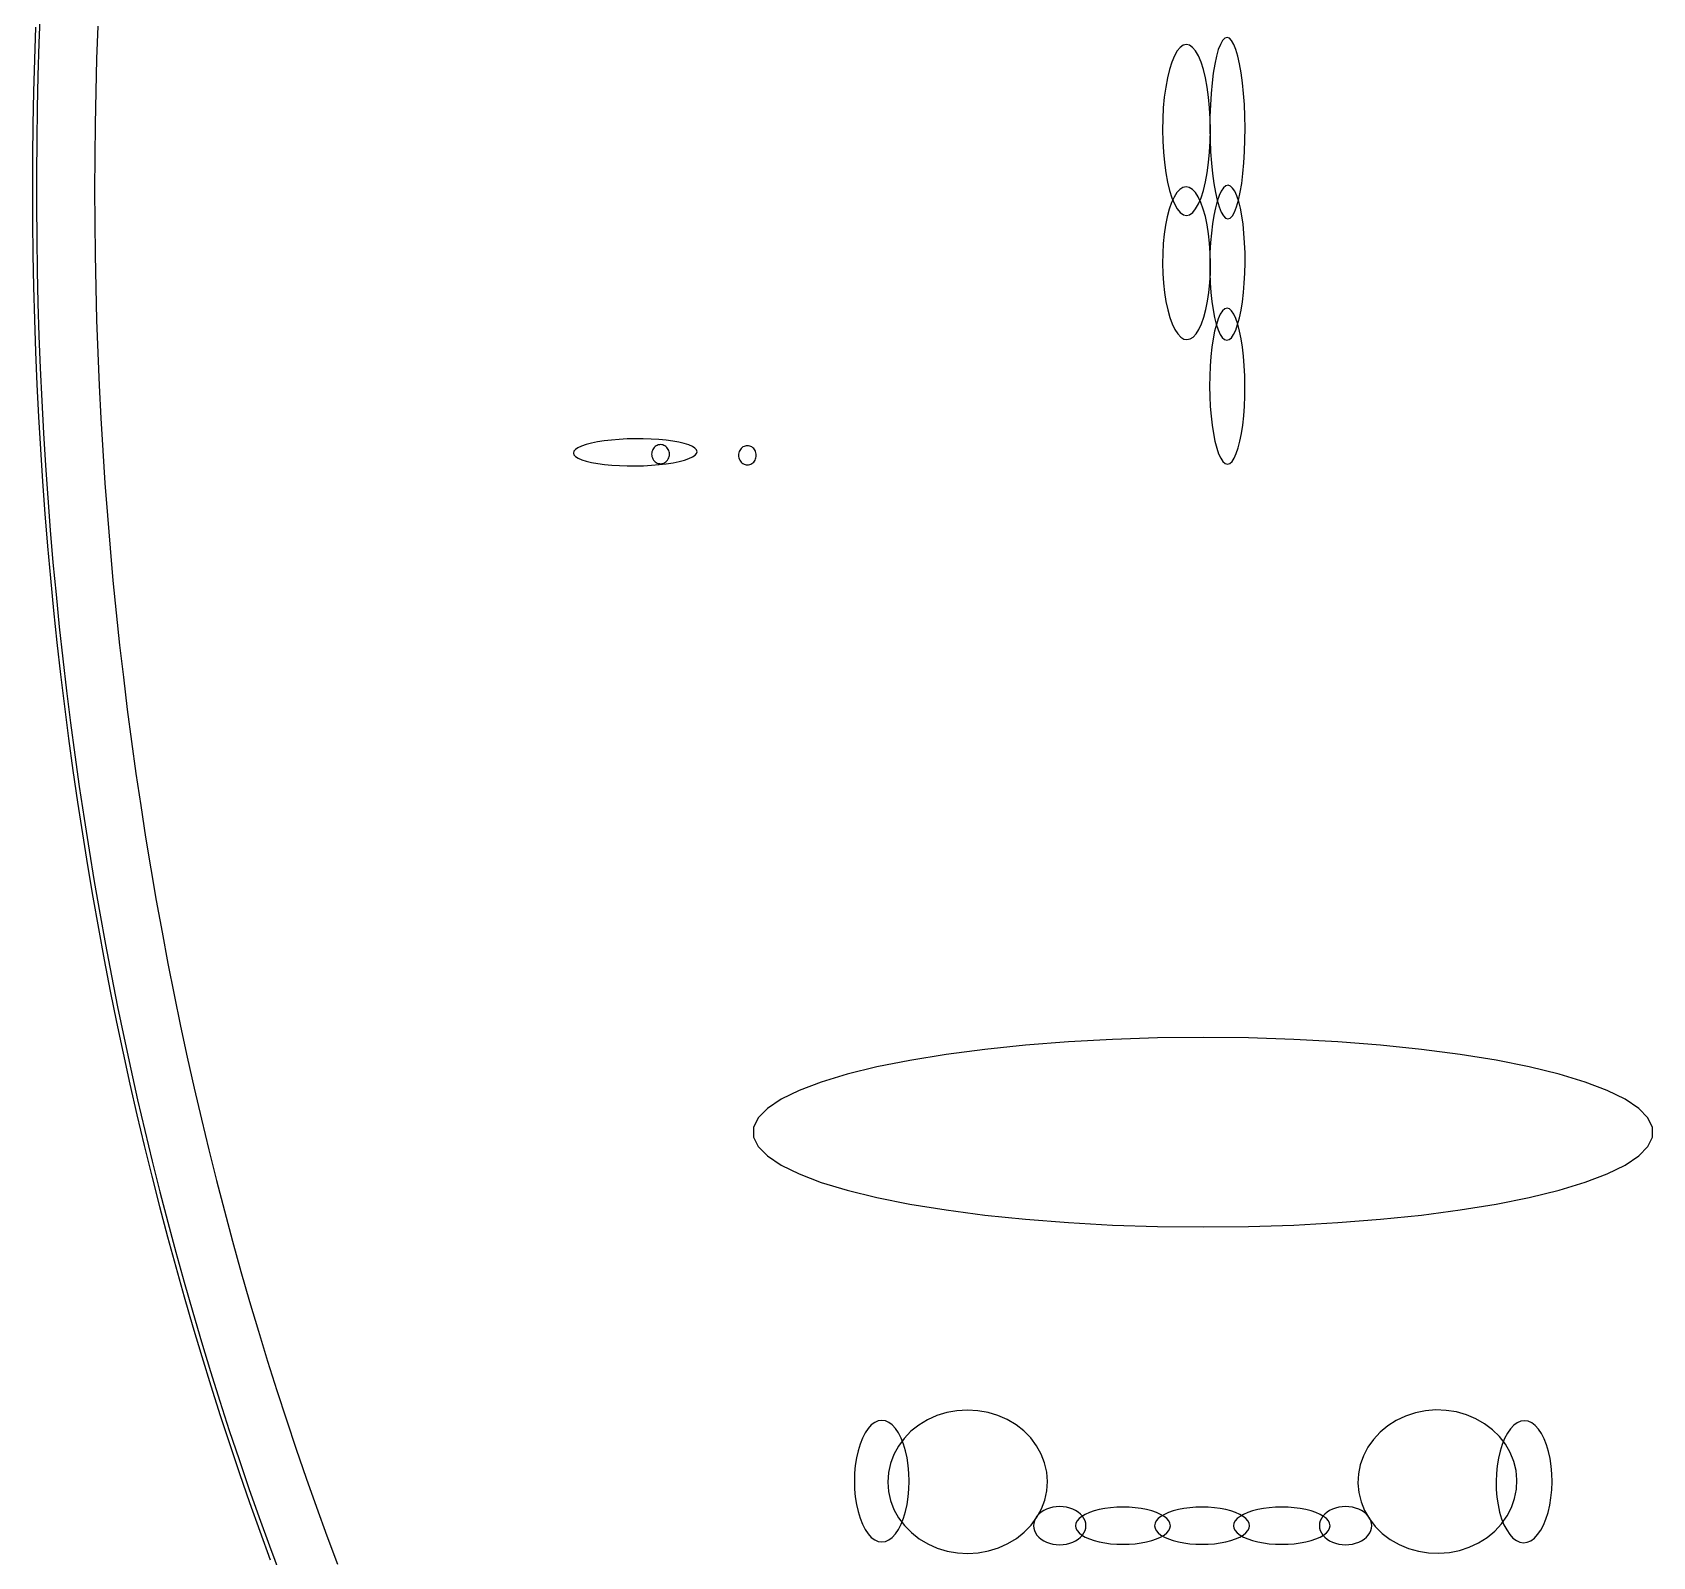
# Model space of a CAD drawing. Extents: x -4 to 217, y -26 to 302.
# Drawn here: x -4 to 89.5, y 59.2 to 147.2 of the extents above; entities that cross this region are included whole.
import ezdxf

# ---------------------------------------------------------------- set-up
doc = ezdxf.new("R2010")
doc.units = 0

msp = doc.modelspace()

# ---------------------------------------------------------------- linework, layer by layer
at = {"layer": 'ELLIPSES'}
for p, q in [((-3.568, 148.446), (-3.64, 146.571)), ((-3.835, 147.507), (-3.901, 145.633)), ((-0.241, 147.562), (-0.308, 145.677)), ((64.974, 146.906), (64.842, 146.861)), ((65.107, 146.862), (64.974, 146.906)), ((-3.64, 146.571), (-3.698, 144.695)), ((62.099, 146.127), (61.937, 145.841)), ((62.27, 146.334), (62.099, 146.127)), ((62.448, 146.46), (62.27, 146.334)), ((62.628, 146.503), (62.448, 146.46)), ((62.808, 146.461), (62.628, 146.503)), ((62.986, 146.335), (62.808, 146.461)), ((63.157, 146.127), (62.986, 146.335)), ((63.319, 145.842), (63.157, 146.127)), ((64.47, 146.202), (64.361, 145.82)), ((64.587, 146.505), (64.47, 146.202)), ((64.712, 146.726), (64.587, 146.505)), ((64.842, 146.861), (64.712, 146.726)), ((65.238, 146.729), (65.107, 146.862)), ((65.365, 146.509), (65.238, 146.729)), ((65.485, 146.206), (65.365, 146.509)), ((65.598, 145.826), (65.485, 146.206)), ((-3.901, 145.633), (-3.952, 143.757)), ((-0.308, 145.677), (-0.36, 143.791)), ((61.651, 145.056), (61.532, 144.571)), ((61.787, 145.482), (61.651, 145.056)), ((61.937, 145.841), (61.787, 145.482)), ((63.47, 145.483), (63.319, 145.842)), ((63.606, 145.057), (63.47, 145.483)), ((63.725, 144.571), (63.606, 145.057)), ((64.263, 145.368), (64.178, 144.852)), ((64.361, 145.82), (64.263, 145.368)), ((65.7, 145.375), (65.598, 145.826)), ((65.79, 144.86), (65.7, 145.375)), ((-3.698, 144.695), (-3.742, 142.818)), ((61.532, 144.571), (61.432, 144.034)), ((63.826, 144.034), (63.725, 144.571)), ((64.107, 144.282), (64.051, 143.667)), ((64.178, 144.852), (64.107, 144.282)), ((65.866, 144.29), (65.79, 144.86)), ((65.928, 143.675), (65.866, 144.29)), ((-3.952, 143.757), (-3.988, 141.881)), ((-0.36, 143.791), (-0.397, 141.904)), ((61.352, 143.454), (61.294, 142.843)), ((61.432, 144.034), (61.352, 143.454)), ((63.906, 143.455), (63.826, 144.034)), ((63.964, 142.844), (63.906, 143.455)), ((64.051, 143.667), (64.011, 143.017)), ((65.974, 143.027), (65.928, 143.675)), ((-3.742, 142.818), (-3.771, 140.941)), ((61.294, 142.843), (61.259, 142.209)), ((63.999, 142.21), (63.964, 142.844)), ((63.989, 142.345), (63.983, 141.661)), ((64.011, 143.017), (63.989, 142.345)), ((66.003, 142.354), (65.974, 143.027)), ((66.015, 141.67), (66.003, 142.354)), ((-3.988, 141.881), (-4.01, 140.004)), ((-0.397, 141.904), (-0.42, 140.016)), ((61.259, 142.209), (61.248, 141.565)), ((61.248, 141.565), (61.26, 140.92)), ((63.983, 141.661), (63.995, 140.977)), ((64.011, 141.566), (63.999, 142.21)), ((64, 140.921), (64.011, 141.566)), ((66.01, 140.986), (66.015, 141.67)), ((-3.771, 140.941), (-3.785, 139.063)), ((61.26, 140.92), (61.295, 140.287)), ((63.965, 140.288), (64, 140.921)), ((63.995, 140.977), (64.024, 140.304)), ((65.987, 140.314), (66.01, 140.986)), ((-4.01, 140.004), (-4.017, 138.127)), ((-0.42, 140.016), (-0.427, 138.128)), ((61.295, 140.287), (61.353, 139.676)), ((61.353, 139.676), (61.434, 139.096)), ((63.827, 139.097), (63.907, 139.676)), ((63.907, 139.676), (63.965, 140.288)), ((64.024, 140.304), (64.07, 139.655)), ((64.07, 139.655), (64.132, 139.041)), ((65.891, 139.049), (65.947, 139.664)), ((65.947, 139.664), (65.987, 140.314)), ((-3.785, 139.063), (-3.785, 137.185)), ((61.434, 139.096), (61.534, 138.559)), ((61.534, 138.559), (61.654, 138.074)), ((63.608, 138.074), (63.727, 138.56)), ((63.727, 138.56), (63.827, 139.097)), ((64.132, 139.041), (64.208, 138.471)), ((65.735, 137.963), (65.82, 138.479)), ((65.82, 138.479), (65.891, 139.049)), ((-4.017, 138.127), (-4.01, 136.25)), ((-0.427, 138.128), (-0.42, 136.241)), ((61.654, 138.074), (61.79, 137.648)), ((61.919, 137.688), (61.77, 137.366)), ((61.79, 137.648), (61.94, 137.289)), ((62.08, 137.944), (61.919, 137.688)), ((62.251, 138.131), (62.08, 137.944)), ((62.429, 138.244), (62.251, 138.131)), ((62.61, 138.283), (62.429, 138.244)), ((62.791, 138.246), (62.61, 138.283)), ((62.97, 138.135), (62.791, 138.246)), ((63.143, 137.95), (62.97, 138.135)), ((63.307, 137.696), (63.143, 137.95)), ((63.46, 137.376), (63.307, 137.696)), ((63.322, 137.29), (63.472, 137.649)), ((63.472, 137.649), (63.608, 138.074)), ((64.208, 138.471), (64.298, 137.956)), ((64.298, 137.956), (64.401, 137.505)), ((64.517, 137.772), (64.404, 137.447)), ((64.639, 138.03), (64.517, 137.772)), ((64.767, 138.217), (64.639, 138.03)), ((64.899, 138.33), (64.767, 138.217)), ((65.032, 138.367), (64.899, 138.33)), ((65.165, 138.328), (65.032, 138.367)), ((65.295, 138.212), (65.165, 138.328)), ((65.42, 138.023), (65.295, 138.212)), ((65.538, 137.763), (65.42, 138.023)), ((65.646, 137.437), (65.538, 137.763)), ((65.637, 137.511), (65.735, 137.963)), ((-3.785, 137.185), (-3.771, 135.307)), ((61.636, 136.984), (61.518, 136.55)), ((61.77, 137.366), (61.636, 136.984)), ((61.94, 137.289), (62.102, 137.004)), ((62.102, 137.004), (62.273, 136.796)), ((62.273, 136.796), (62.451, 136.67)), ((62.451, 136.67), (62.631, 136.628)), ((62.631, 136.628), (62.812, 136.67)), ((62.812, 136.67), (62.989, 136.796)), ((62.989, 136.796), (63.16, 137.004)), ((63.16, 137.004), (63.322, 137.29)), ((63.598, 136.996), (63.46, 137.376)), ((63.721, 136.562), (63.598, 136.996)), ((64.208, 136.623), (64.13, 136.137)), ((64.3, 137.062), (64.208, 136.623)), ((64.404, 137.447), (64.3, 137.062)), ((64.401, 137.505), (64.513, 137.124)), ((64.513, 137.124), (64.633, 136.822)), ((64.633, 136.822), (64.76, 136.602)), ((65.286, 136.604), (65.411, 136.825)), ((65.411, 136.825), (65.529, 137.129)), ((65.529, 137.129), (65.637, 137.511)), ((65.743, 137.05), (65.646, 137.437)), ((65.827, 136.609), (65.743, 137.05)), ((65.897, 136.122), (65.827, 136.609)), ((-4.01, 136.25), (-3.988, 134.373)), ((-0.42, 136.241), (-0.398, 134.353)), ((61.42, 136.069), (61.343, 135.551)), ((61.518, 136.55), (61.42, 136.069)), ((63.824, 136.083), (63.721, 136.562)), ((63.908, 135.565), (63.824, 136.083)), ((64.13, 136.137), (64.067, 135.612)), ((64.76, 136.602), (64.891, 136.469)), ((64.891, 136.469), (65.024, 136.425)), ((65.024, 136.425), (65.156, 136.47)), ((65.156, 136.47), (65.286, 136.604)), ((65.952, 135.597), (65.897, 136.122)), ((-3.771, 135.307), (-3.742, 133.43)), ((61.288, 135.003), (61.256, 134.437)), ((61.343, 135.551), (61.288, 135.003)), ((63.969, 135.019), (63.908, 135.565)), ((64.008, 134.453), (63.969, 135.019)), ((64.019, 135.058), (63.988, 134.484)), ((64.067, 135.612), (64.019, 135.058)), ((65.99, 135.042), (65.952, 135.597)), ((66.012, 134.468), (65.99, 135.042)), ((-3.988, 134.373), (-3.952, 132.496)), ((-0.398, 134.353), (-0.361, 132.466)), ((61.256, 134.437), (61.247, 133.861)), ((61.247, 133.861), (61.262, 133.284)), ((63.988, 134.484), (63.975, 133.9)), ((63.975, 133.9), (63.979, 133.316)), ((64.023, 133.877), (64.008, 134.453)), ((64.014, 133.3), (64.023, 133.877)), ((66.002, 133.299), (66.015, 133.883)), ((66.015, 133.883), (66.012, 134.468)), ((-3.742, 133.43), (-3.698, 131.553)), ((61.262, 133.284), (61.301, 132.718)), ((63.979, 133.316), (64, 132.742)), ((63.982, 132.734), (64.014, 133.3)), ((65.971, 132.725), (66.002, 133.299)), ((-3.952, 132.496), (-3.902, 130.621)), ((-0.361, 132.466), (-0.309, 130.58)), ((61.301, 132.718), (61.363, 132.172)), ((61.363, 132.172), (61.446, 131.654)), ((63.85, 131.668), (63.927, 132.187)), ((63.927, 132.187), (63.982, 132.734)), ((64, 132.742), (64.038, 132.187)), ((64.038, 132.187), (64.093, 131.662)), ((65.86, 131.647), (65.924, 132.172)), ((65.924, 132.172), (65.971, 132.725)), ((-3.698, 131.553), (-3.64, 129.677)), ((61.446, 131.654), (61.55, 131.175)), ((61.55, 131.175), (61.672, 130.741)), ((63.635, 130.753), (63.752, 131.188)), ((63.752, 131.188), (63.85, 131.668)), ((64.093, 131.662), (64.163, 131.174)), ((64.163, 131.174), (64.247, 130.734)), ((64.712, 131.115), (64.586, 130.925)), ((64.842, 131.23), (64.712, 131.115)), ((64.975, 131.269), (64.842, 131.23)), ((65.109, 131.231), (64.975, 131.269)), ((65.24, 131.116), (65.109, 131.231)), ((65.367, 130.928), (65.24, 131.116)), ((65.69, 130.722), (65.782, 131.161)), ((65.782, 131.161), (65.86, 131.647)), ((-3.902, 130.621), (-3.837, 128.746)), ((-0.309, 130.58), (-0.243, 128.695)), ((61.672, 130.741), (61.81, 130.361)), ((61.81, 130.361), (61.963, 130.042)), ((63.351, 130.05), (63.5, 130.371)), ((63.5, 130.371), (63.635, 130.753)), ((64.247, 130.734), (64.344, 130.347)), ((64.357, 130.337), (64.258, 129.949)), ((64.344, 130.347), (64.453, 130.021)), ((64.467, 130.665), (64.357, 130.337)), ((64.586, 130.925), (64.467, 130.665)), ((65.488, 130.667), (65.367, 130.928)), ((65.473, 130.012), (65.587, 130.336)), ((65.6, 130.341), (65.488, 130.667)), ((65.587, 130.336), (65.69, 130.722)), ((65.701, 129.953), (65.6, 130.341)), ((-3.64, 129.677), (-3.568, 127.802)), ((61.963, 130.042), (62.128, 129.787)), ((62.128, 129.787), (62.301, 129.602)), ((62.301, 129.602), (62.479, 129.491)), ((62.479, 129.491), (62.661, 129.454)), ((62.661, 129.454), (62.842, 129.493)), ((62.842, 129.493), (63.019, 129.607)), ((63.019, 129.607), (63.19, 129.793)), ((63.19, 129.793), (63.351, 130.05)), ((64.171, 129.506), (64.098, 129.016)), ((64.258, 129.949), (64.171, 129.506)), ((64.453, 130.021), (64.57, 129.761)), ((64.57, 129.761), (64.695, 129.572)), ((64.695, 129.572), (64.825, 129.456)), ((64.825, 129.456), (64.958, 129.417)), ((64.958, 129.417), (65.091, 129.454)), ((65.091, 129.454), (65.223, 129.567)), ((65.223, 129.567), (65.351, 129.754)), ((65.351, 129.754), (65.473, 130.012)), ((65.79, 129.51), (65.701, 129.953)), ((65.866, 129.021), (65.79, 129.51)), ((-3.837, 128.746), (-3.757, 126.873)), ((-0.243, 128.695), (-0.161, 126.811)), ((64.04, 128.488), (63.999, 127.93)), ((64.098, 129.016), (64.04, 128.488)), ((65.926, 128.493), (65.866, 129.021)), ((65.971, 127.936), (65.926, 128.493)), ((-3.568, 127.802), (-3.48, 125.928)), ((63.975, 127.353), (63.968, 126.765)), ((63.999, 127.93), (63.975, 127.353)), ((65.999, 127.358), (65.971, 127.936)), ((66.009, 126.771), (65.999, 127.358)), ((-3.757, 126.873), (-3.663, 125.001)), ((-0.161, 126.811), (-0.065, 124.928)), ((63.968, 126.765), (63.978, 126.178)), ((66.002, 126.183), (66.009, 126.771)), ((-3.48, 125.928), (-3.379, 124.057)), ((63.978, 126.178), (64.006, 125.6)), ((64.006, 125.6), (64.05, 125.043)), ((65.936, 125.048), (65.978, 125.606)), ((65.978, 125.606), (66.002, 126.183)), ((-3.663, 125.001), (-3.554, 123.13)), ((-0.065, 124.928), (0.046, 123.048)), ((64.05, 125.043), (64.111, 124.515)), ((64.111, 124.515), (64.187, 124.026)), ((65.806, 124.03), (65.879, 124.52)), ((65.879, 124.52), (65.936, 125.048)), ((-3.379, 124.057), (-3.263, 122.187)), ((28.613, 123.545), (28.263, 123.473)), ((29.002, 123.606), (28.613, 123.545)), ((29.421, 123.656), (29.002, 123.606)), ((29.863, 123.694), (29.421, 123.656)), ((30.321, 123.719), (29.863, 123.694)), ((30.788, 123.731), (30.321, 123.719)), ((31.255, 123.729), (30.788, 123.731)), ((31.714, 123.714), (31.255, 123.729)), ((32.157, 123.686), (31.714, 123.714)), ((32.577, 123.645), (32.157, 123.686)), ((32.966, 123.593), (32.577, 123.645)), ((33.318, 123.529), (32.966, 123.593)), ((33.628, 123.455), (33.318, 123.529)), ((64.187, 124.026), (64.276, 123.583)), ((64.276, 123.583), (64.377, 123.195)), ((65.62, 123.199), (65.719, 123.587)), ((65.719, 123.587), (65.806, 124.03)), ((-3.554, 123.13), (-3.432, 121.262)), ((0.046, 123.048), (0.171, 121.169)), ((27.251, 123.01), (27.222, 122.907)), ((27.222, 122.907), (27.253, 122.805)), ((27.341, 123.111), (27.251, 123.01)), ((27.253, 122.805), (27.346, 122.705)), ((27.49, 123.21), (27.341, 123.111)), ((27.346, 122.705), (27.497, 122.609)), ((27.696, 123.304), (27.49, 123.21)), ((27.497, 122.609), (27.705, 122.52)), ((27.955, 123.393), (27.696, 123.304)), ((28.263, 123.473), (27.955, 123.393)), ((31.75, 122.913), (31.745, 122.841)), ((31.745, 122.841), (31.75, 122.769)), ((31.763, 122.984), (31.75, 122.913)), ((31.75, 122.769), (31.763, 122.698)), ((31.784, 123.052), (31.763, 122.984)), ((31.763, 122.698), (31.784, 122.629)), ((31.814, 123.117), (31.784, 123.052)), ((31.784, 122.629), (31.814, 122.565)), ((31.851, 123.177), (31.814, 123.117)), ((31.895, 123.231), (31.851, 123.177)), ((31.946, 123.279), (31.895, 123.231)), ((32.002, 123.319), (31.946, 123.279)), ((32.062, 123.351), (32.002, 123.319)), ((32.125, 123.374), (32.062, 123.351)), ((32.191, 123.389), (32.125, 123.374)), ((32.258, 123.393), (32.191, 123.389)), ((32.325, 123.389), (32.258, 123.393)), ((32.391, 123.374), (32.325, 123.389)), ((32.454, 123.351), (32.391, 123.374)), ((32.514, 123.319), (32.454, 123.351)), ((32.57, 123.279), (32.514, 123.319)), ((32.621, 123.231), (32.57, 123.279)), ((32.665, 123.177), (32.621, 123.231)), ((32.702, 123.117), (32.665, 123.177)), ((32.732, 123.052), (32.702, 123.117)), ((32.702, 122.565), (32.732, 122.629)), ((32.753, 122.984), (32.732, 123.052)), ((32.732, 122.629), (32.753, 122.698)), ((32.766, 122.913), (32.753, 122.984)), ((32.753, 122.698), (32.766, 122.769)), ((32.771, 122.841), (32.766, 122.913)), ((32.766, 122.769), (32.771, 122.841)), ((33.888, 123.372), (33.628, 123.455)), ((33.638, 122.499), (33.897, 122.588)), ((34.096, 123.283), (33.888, 123.372)), ((33.897, 122.588), (34.103, 122.682)), ((34.247, 123.187), (34.096, 123.283)), ((34.103, 122.682), (34.252, 122.781)), ((34.34, 123.087), (34.247, 123.187)), ((34.252, 122.781), (34.342, 122.882)), ((34.371, 122.985), (34.34, 123.087)), ((34.342, 122.882), (34.371, 122.985)), ((36.766, 122.849), (36.762, 122.777)), ((36.762, 122.777), (36.766, 122.705)), ((36.779, 122.92), (36.766, 122.849)), ((36.766, 122.705), (36.779, 122.634)), ((36.801, 122.989), (36.779, 122.92)), ((36.779, 122.634), (36.801, 122.566)), ((36.831, 123.053), (36.801, 122.989)), ((36.868, 123.114), (36.831, 123.053)), ((36.912, 123.168), (36.868, 123.114)), ((36.962, 123.216), (36.912, 123.168)), ((37.018, 123.256), (36.962, 123.216)), ((37.078, 123.288), (37.018, 123.256)), ((37.142, 123.311), (37.078, 123.288)), ((37.208, 123.325), (37.142, 123.311)), ((37.275, 123.33), (37.208, 123.325)), ((37.341, 123.325), (37.275, 123.33)), ((37.407, 123.311), (37.341, 123.325)), ((37.471, 123.288), (37.407, 123.311)), ((37.531, 123.256), (37.471, 123.288)), ((37.587, 123.216), (37.531, 123.256)), ((37.637, 123.168), (37.587, 123.216)), ((37.681, 123.114), (37.637, 123.168)), ((37.718, 123.053), (37.681, 123.114)), ((37.748, 122.989), (37.718, 123.053)), ((37.77, 122.92), (37.748, 122.989)), ((37.748, 122.566), (37.77, 122.634)), ((37.783, 122.849), (37.77, 122.92)), ((37.77, 122.634), (37.783, 122.705)), ((37.787, 122.777), (37.783, 122.849)), ((37.783, 122.705), (37.787, 122.777)), ((64.377, 123.195), (64.489, 122.869)), ((64.489, 122.869), (64.61, 122.609)), ((64.61, 122.609), (64.737, 122.42)), ((65.265, 122.421), (65.391, 122.611)), ((65.391, 122.611), (65.51, 122.872)), ((65.51, 122.872), (65.62, 123.199)), ((-3.263, 122.187), (-3.132, 120.319)), ((27.705, 122.52), (27.966, 122.437)), ((27.966, 122.437), (28.275, 122.363)), ((28.275, 122.363), (28.627, 122.299)), ((28.627, 122.299), (29.017, 122.247)), ((29.017, 122.247), (29.436, 122.206)), ((29.436, 122.206), (29.88, 122.178)), ((29.88, 122.178), (30.339, 122.163)), ((30.339, 122.163), (30.805, 122.161)), ((30.805, 122.161), (31.272, 122.173)), ((31.272, 122.173), (31.73, 122.198)), ((31.73, 122.198), (32.173, 122.236)), ((31.814, 122.565), (31.851, 122.504)), ((31.851, 122.504), (31.895, 122.45)), ((31.895, 122.45), (31.946, 122.402)), ((31.946, 122.402), (32.002, 122.362)), ((32.002, 122.362), (32.062, 122.33)), ((32.062, 122.33), (32.125, 122.307)), ((32.125, 122.307), (32.191, 122.293)), ((32.173, 122.236), (32.591, 122.286)), ((32.191, 122.293), (32.258, 122.288)), ((32.258, 122.288), (32.325, 122.293)), ((32.325, 122.293), (32.391, 122.307)), ((32.391, 122.307), (32.454, 122.33)), ((32.454, 122.33), (32.514, 122.362)), ((32.514, 122.362), (32.57, 122.402)), ((32.57, 122.402), (32.621, 122.45)), ((32.591, 122.286), (32.98, 122.347)), ((32.621, 122.45), (32.665, 122.504)), ((32.665, 122.504), (32.702, 122.565)), ((32.98, 122.347), (33.331, 122.419)), ((33.331, 122.419), (33.638, 122.499)), ((36.801, 122.566), (36.831, 122.501)), ((36.831, 122.501), (36.868, 122.441)), ((36.868, 122.441), (36.912, 122.387)), ((36.912, 122.387), (36.962, 122.339)), ((36.962, 122.339), (37.018, 122.299)), ((37.018, 122.299), (37.078, 122.267)), ((37.078, 122.267), (37.142, 122.244)), ((37.142, 122.244), (37.208, 122.229)), ((37.208, 122.229), (37.275, 122.225)), ((37.275, 122.225), (37.341, 122.229)), ((37.341, 122.229), (37.407, 122.244)), ((37.407, 122.244), (37.471, 122.267)), ((37.471, 122.267), (37.531, 122.299)), ((37.531, 122.299), (37.587, 122.339)), ((37.587, 122.339), (37.637, 122.387)), ((37.637, 122.387), (37.681, 122.441)), ((37.681, 122.441), (37.718, 122.501)), ((37.718, 122.501), (37.748, 122.566)), ((64.737, 122.42), (64.868, 122.305)), ((64.868, 122.305), (65.001, 122.267)), ((65.001, 122.267), (65.135, 122.306)), ((65.135, 122.306), (65.265, 122.421)), ((-3.432, 121.262), (-3.294, 119.396)), ((0.171, 121.169), (0.312, 119.293)), ((-3.132, 120.319), (-2.987, 118.453)), ((-3.294, 119.396), (-3.142, 117.533)), ((0.312, 119.293), (0.467, 117.42)), ((-2.987, 118.453), (-2.828, 116.59)), ((-3.142, 117.533), (-2.976, 115.672)), ((0.467, 117.42), (0.637, 115.549)), ((-2.828, 116.59), (-2.654, 114.73)), ((-2.976, 115.672), (-2.796, 113.814)), ((0.637, 115.549), (0.822, 113.682)), ((-2.654, 114.73), (-2.466, 112.873)), ((-2.796, 113.814), (-2.601, 111.959)), ((0.822, 113.682), (1.021, 111.818)), ((-2.466, 112.873), (-2.263, 111.019)), ((-2.601, 111.959), (-2.391, 110.108)), ((1.021, 111.818), (1.235, 109.958)), ((-2.263, 111.019), (-2.047, 109.169)), ((-2.391, 110.108), (-2.168, 108.26)), ((1.235, 109.958), (1.463, 108.101)), ((-2.047, 109.169), (-1.815, 107.323)), ((-2.168, 108.26), (-1.93, 106.416)), ((1.463, 108.101), (1.706, 106.249)), ((-1.815, 107.323), (-1.57, 105.48)), ((-1.93, 106.416), (-1.678, 104.577)), ((1.706, 106.249), (1.964, 104.401)), ((-1.57, 105.48), (-1.31, 103.642)), ((-1.678, 104.577), (-1.412, 102.742)), ((1.964, 104.401), (2.236, 102.558)), ((-1.31, 103.642), (-1.036, 101.809)), ((-1.412, 102.742), (-1.131, 100.911)), ((2.236, 102.558), (2.523, 100.72)), ((-1.036, 101.809), (-0.748, 99.98)), ((-1.131, 100.911), (-0.837, 99.086)), ((2.523, 100.72), (2.824, 98.887)), ((-0.748, 99.98), (-0.446, 98.157)), ((-0.837, 99.086), (-0.528, 97.265)), ((2.824, 98.887), (3.139, 97.059)), ((-0.446, 98.157), (-0.13, 96.338)), ((-0.528, 97.265), (-0.206, 95.45)), ((3.139, 97.059), (3.469, 95.237)), ((-0.206, 95.45), (0.131, 93.641)), ((-0.13, 96.338), (0.2, 94.526)), ((0.2, 94.526), (0.545, 92.719)), ((3.469, 95.237), (3.813, 93.421)), ((0.131, 93.641), (0.481, 91.837)), ((0.545, 92.719), (0.903, 90.917)), ((3.813, 93.421), (4.171, 91.612)), ((0.481, 91.837), (0.846, 90.04)), ((0.903, 90.917), (1.275, 89.123)), ((4.171, 91.612), (4.544, 89.808)), ((0.846, 90.04), (1.224, 88.249)), ((1.275, 89.123), (1.661, 87.334)), ((4.544, 89.808), (4.93, 88.012)), ((55.811, 88.904), (53.342, 88.712)), ((58.36, 89.043), (55.811, 88.904)), ((60.962, 89.127), (58.36, 89.043)), ((63.592, 89.155), (60.962, 89.127)), ((66.221, 89.127), (63.592, 89.155)), ((68.824, 89.044), (66.221, 89.127)), ((71.372, 88.905), (68.824, 89.044)), ((73.841, 88.712), (71.372, 88.905)), ((1.224, 88.249), (1.617, 86.464)), ((4.93, 88.012), (5.331, 86.222)), ((48.744, 88.174), (46.662, 87.835)), ((50.978, 88.467), (48.744, 88.174)), ((53.342, 88.712), (50.978, 88.467)), ((76.205, 88.468), (73.841, 88.712)), ((78.44, 88.175), (76.205, 88.468)), ((80.522, 87.836), (78.44, 88.175)), ((1.661, 87.334), (2.061, 85.553)), ((43.039, 87.032), (41.535, 86.577)), ((44.754, 87.453), (43.039, 87.032)), ((46.662, 87.835), (44.754, 87.453)), ((82.43, 87.454), (80.522, 87.836)), ((84.145, 87.034), (82.43, 87.454)), ((85.649, 86.579), (84.145, 87.034)), ((1.617, 86.464), (2.023, 84.686)), ((5.331, 86.222), (5.746, 84.44)), ((40.257, 86.092), (39.219, 85.583)), ((41.535, 86.577), (40.257, 86.092)), ((86.927, 86.094), (85.649, 86.579)), ((87.965, 85.585), (86.927, 86.094)), ((2.061, 85.553), (2.475, 83.778)), ((39.219, 85.583), (38.431, 85.054)), ((88.753, 85.056), (87.965, 85.585)), ((2.023, 84.686), (2.442, 82.915)), ((5.746, 84.44), (6.174, 82.665)), ((37.901, 84.511), (37.634, 83.96)), ((38.431, 85.054), (37.901, 84.511)), ((89.283, 84.513), (88.753, 85.056)), ((89.549, 83.962), (89.283, 84.513)), ((2.475, 83.778), (2.902, 82.01)), ((37.634, 83.96), (37.634, 83.405)), ((37.634, 83.405), (37.901, 82.854)), ((89.283, 82.856), (89.549, 83.407)), ((89.549, 83.407), (89.549, 83.962)), ((2.442, 82.915), (2.876, 81.152)), ((6.174, 82.665), (6.617, 80.898)), ((37.901, 82.854), (38.431, 82.311)), ((88.753, 82.313), (89.283, 82.856)), ((2.902, 82.01), (3.343, 80.25)), ((38.431, 82.311), (39.219, 81.782)), ((39.219, 81.782), (40.257, 81.273)), ((86.927, 81.274), (87.965, 81.784)), ((87.965, 81.784), (88.753, 82.313)), ((2.876, 81.152), (3.323, 79.396)), ((6.617, 80.898), (7.073, 79.139)), ((40.257, 81.273), (41.535, 80.788)), ((41.535, 80.788), (43.039, 80.333)), ((84.145, 80.335), (85.649, 80.79)), ((85.649, 80.79), (86.927, 81.274)), ((3.343, 80.25), (3.797, 78.498)), ((43.039, 80.333), (44.754, 79.913)), ((44.754, 79.913), (46.662, 79.531)), ((78.44, 79.193), (80.522, 79.532)), ((80.522, 79.532), (82.43, 79.914)), ((82.43, 79.914), (84.145, 80.335)), ((3.323, 79.396), (3.783, 77.647)), ((7.073, 79.139), (7.544, 77.388)), ((46.662, 79.531), (48.744, 79.192)), ((48.744, 79.192), (50.979, 78.899)), ((50.979, 78.899), (53.342, 78.655)), ((53.342, 78.655), (55.811, 78.462)), ((71.373, 78.463), (73.842, 78.655)), ((73.842, 78.655), (76.206, 78.9)), ((76.206, 78.9), (78.44, 79.193)), ((3.797, 78.498), (4.265, 76.753)), ((55.811, 78.462), (58.36, 78.323)), ((58.36, 78.323), (60.963, 78.24)), ((60.963, 78.24), (63.592, 78.212)), ((63.592, 78.212), (66.222, 78.24)), ((66.222, 78.24), (68.824, 78.324)), ((68.824, 78.324), (71.373, 78.463)), ((3.783, 77.647), (4.257, 75.907)), ((4.265, 76.753), (4.747, 75.016)), ((7.544, 77.388), (8.028, 75.645)), ((4.257, 75.907), (4.744, 74.175)), ((4.747, 75.016), (5.242, 73.288)), ((8.028, 75.645), (8.525, 73.911)), ((4.744, 74.175), (5.245, 72.451)), ((5.242, 73.288), (5.75, 71.569)), ((8.525, 73.911), (9.037, 72.186)), ((5.245, 72.451), (5.759, 70.736)), ((9.037, 72.186), (9.561, 70.47)), ((5.75, 71.569), (6.272, 69.858)), ((5.759, 70.736), (6.286, 69.029)), ((9.561, 70.47), (10.1, 68.764)), ((6.272, 69.858), (6.806, 68.156)), ((6.286, 69.029), (6.827, 67.332)), ((10.1, 68.764), (10.651, 67.067)), ((6.806, 68.156), (7.354, 66.463)), ((48.785, 67.491), (48.214, 67.315)), ((49.376, 67.598), (48.785, 67.491)), ((49.977, 67.636), (49.376, 67.598)), ((50.579, 67.602), (49.977, 67.636)), ((51.171, 67.499), (50.579, 67.602)), ((51.743, 67.327), (51.171, 67.499)), ((75.848, 67.478), (75.283, 67.291)), ((76.435, 67.596), (75.848, 67.478)), ((77.033, 67.644), (76.435, 67.596)), ((77.633, 67.622), (77.033, 67.644)), ((78.224, 67.529), (77.633, 67.622)), ((78.797, 67.368), (78.224, 67.529)), ((6.827, 67.332), (7.38, 65.644)), ((7.354, 66.463), (7.915, 64.78)), ((10.651, 67.067), (11.216, 65.38)), ((44.242, 66.573), (44.07, 66.318)), ((44.428, 66.777), (44.242, 66.573)), ((44.624, 66.924), (44.428, 66.777)), ((44.827, 67.014), (44.624, 66.924)), ((45.033, 67.044), (44.827, 67.014)), ((45.24, 67.014), (45.033, 67.044)), ((45.443, 66.924), (45.24, 67.014)), ((45.639, 66.777), (45.443, 66.924)), ((45.825, 66.573), (45.639, 66.777)), ((45.997, 66.318), (45.825, 66.573)), ((47.174, 66.771), (46.722, 66.413)), ((47.674, 67.074), (47.174, 66.771)), ((48.214, 67.315), (47.674, 67.074)), ((52.284, 67.089), (51.743, 67.327)), ((52.787, 66.79), (52.284, 67.089)), ((53.241, 66.435), (52.787, 66.79)), ((53.64, 66.029), (53.241, 66.435)), ((74.257, 66.729), (73.813, 66.362)), ((74.75, 67.04), (74.257, 66.729)), ((75.283, 67.291), (74.75, 67.04)), ((79.341, 67.14), (78.797, 67.368)), ((79.846, 66.85), (79.341, 67.14)), ((80.306, 66.503), (79.846, 66.85)), ((80.71, 66.105), (80.306, 66.503)), ((81.341, 66.556), (81.164, 66.302)), ((81.532, 66.759), (81.341, 66.556)), ((81.734, 66.905), (81.532, 66.759)), ((81.942, 66.994), (81.734, 66.905)), ((82.153, 67.022), (81.942, 66.994)), ((82.364, 66.99), (82.153, 67.022)), ((82.57, 66.899), (82.364, 66.99)), ((82.769, 66.749), (82.57, 66.899)), ((82.957, 66.544), (82.769, 66.749)), ((83.131, 66.287), (82.957, 66.544)), ((7.38, 65.644), (7.947, 63.966)), ((43.778, 65.67), (43.663, 65.288)), ((43.915, 66.015), (43.778, 65.67)), ((44.07, 66.318), (43.915, 66.015)), ((45.992, 65.554), (45.727, 65.067)), ((46.326, 66.005), (45.992, 65.554)), ((46.152, 66.015), (45.997, 66.318)), ((46.289, 65.67), (46.152, 66.015)), ((46.404, 65.288), (46.289, 65.67)), ((46.722, 66.413), (46.326, 66.005)), ((53.977, 65.581), (53.64, 66.029)), ((54.245, 65.096), (53.977, 65.581)), ((73.426, 65.947), (73.102, 65.49)), ((73.813, 66.362), (73.426, 65.947)), ((81.054, 65.662), (80.71, 66.105)), ((80.86, 65.653), (80.74, 65.271)), ((81.002, 65.999), (80.86, 65.653)), ((81.164, 66.302), (81.002, 65.999)), ((81.33, 65.183), (81.054, 65.662)), ((83.288, 65.982), (83.131, 66.287)), ((83.425, 65.634), (83.288, 65.982)), ((83.539, 65.25), (83.425, 65.634)), ((7.915, 64.78), (8.489, 63.106)), ((11.216, 65.38), (11.794, 63.703)), ((43.571, 64.876), (43.505, 64.441)), ((43.663, 65.288), (43.571, 64.876)), ((45.727, 65.067), (45.535, 64.554)), ((46.495, 64.876), (46.404, 65.288)), ((46.562, 64.441), (46.495, 64.876)), ((54.441, 64.584), (54.245, 65.096)), ((54.56, 64.054), (54.441, 64.584)), ((72.847, 64.998), (72.666, 64.482)), ((73.102, 65.49), (72.847, 64.998)), ((80.644, 64.859), (80.572, 64.423)), ((80.74, 65.271), (80.644, 64.859)), ((81.534, 64.674), (81.33, 65.183)), ((81.663, 64.146), (81.534, 64.674)), ((83.63, 64.836), (83.539, 65.25)), ((83.695, 64.4), (83.63, 64.836)), ((7.947, 63.966), (8.526, 62.297)), ((11.794, 63.703), (12.386, 62.037)), ((43.465, 63.99), (43.451, 63.532)), ((43.505, 64.441), (43.465, 63.99)), ((45.419, 64.023), (45.382, 63.483)), ((45.535, 64.554), (45.419, 64.023)), ((46.602, 63.99), (46.562, 64.441)), ((46.616, 63.532), (46.602, 63.99)), ((54.601, 63.514), (54.56, 64.054)), ((72.56, 63.949), (72.532, 63.408)), ((72.666, 64.482), (72.56, 63.949)), ((80.528, 63.971), (80.511, 63.511)), ((80.572, 64.423), (80.528, 63.971)), ((81.714, 63.607), (81.663, 64.146)), ((83.733, 63.947), (83.695, 64.4)), ((83.743, 63.487), (83.733, 63.947)), ((8.489, 63.106), (9.076, 61.443)), ((43.451, 63.532), (43.465, 63.073)), ((43.465, 63.073), (43.505, 62.623)), ((45.382, 63.483), (45.423, 62.943)), ((45.423, 62.943), (45.542, 62.413)), ((46.562, 62.623), (46.602, 63.073)), ((46.602, 63.073), (46.616, 63.532)), ((54.448, 62.443), (54.564, 62.974)), ((54.564, 62.974), (54.601, 63.514)), ((72.532, 63.408), (72.583, 62.869)), ((72.583, 62.869), (72.712, 62.34)), ((80.511, 63.511), (80.521, 63.051)), ((80.521, 63.051), (80.559, 62.599)), ((81.58, 62.533), (81.686, 63.066)), ((81.686, 63.066), (81.714, 63.607)), ((83.681, 62.576), (83.726, 63.028)), ((83.726, 63.028), (83.743, 63.487)), ((8.526, 62.297), (9.118, 60.638)), ((12.386, 62.037), (12.99, 60.381)), ((43.505, 62.623), (43.571, 62.188)), ((43.571, 62.188), (43.663, 61.776)), ((43.663, 61.776), (43.778, 61.394)), ((45.542, 62.413), (45.738, 61.901)), ((45.738, 61.901), (46.006, 61.417)), ((46.289, 61.394), (46.404, 61.776)), ((46.404, 61.776), (46.495, 62.188)), ((46.495, 62.188), (46.562, 62.623)), ((53.991, 61.444), (54.256, 61.93)), ((54.387, 61.833), (54.238, 61.738)), ((54.256, 61.93), (54.448, 62.443)), ((54.551, 61.913), (54.387, 61.833)), ((54.729, 61.977), (54.551, 61.913)), ((54.917, 62.023), (54.729, 61.977)), ((55.111, 62.051), (54.917, 62.023)), ((55.309, 62.061), (55.111, 62.051)), ((55.506, 62.051), (55.309, 62.061)), ((55.7, 62.023), (55.506, 62.051)), ((55.888, 61.977), (55.7, 62.023)), ((56.066, 61.913), (55.888, 61.977)), ((56.23, 61.833), (56.066, 61.913)), ((56.379, 61.738), (56.23, 61.833)), ((57.291, 61.814), (57.021, 61.721)), ((57.589, 61.892), (57.291, 61.814)), ((57.911, 61.954), (57.589, 61.892)), ((58.25, 62), (57.911, 61.954)), ((58.602, 62.027), (58.25, 62)), ((58.96, 62.036), (58.602, 62.027)), ((59.318, 62.027), (58.96, 62.036)), ((59.669, 62), (59.318, 62.027)), ((60.009, 61.954), (59.669, 62)), ((60.33, 61.892), (60.009, 61.954)), ((60.629, 61.814), (60.33, 61.892)), ((60.898, 61.721), (60.629, 61.814)), ((61.863, 61.814), (61.593, 61.721)), ((62.161, 61.892), (61.863, 61.814)), ((62.483, 61.954), (62.161, 61.892)), ((62.822, 62), (62.483, 61.954)), ((63.174, 62.027), (62.822, 62)), ((63.532, 62.036), (63.174, 62.027)), ((63.89, 62.027), (63.532, 62.036)), ((64.241, 62), (63.89, 62.027)), ((64.581, 61.954), (64.241, 62)), ((64.902, 61.892), (64.581, 61.954)), ((65.201, 61.814), (64.902, 61.892)), ((65.47, 61.721), (65.201, 61.814)), ((66.44, 61.813), (66.166, 61.721)), ((66.743, 61.892), (66.44, 61.813)), ((67.07, 61.954), (66.743, 61.892)), ((67.415, 61.999), (67.07, 61.954)), ((67.772, 62.027), (67.415, 61.999)), ((68.136, 62.036), (67.772, 62.027)), ((68.499, 62.027), (68.136, 62.036)), ((68.856, 61.999), (68.499, 62.027)), ((69.201, 61.954), (68.856, 61.999)), ((69.528, 61.892), (69.201, 61.954)), ((69.831, 61.813), (69.528, 61.892)), ((70.105, 61.721), (69.831, 61.813)), ((70.897, 61.833), (70.748, 61.738)), ((71.061, 61.913), (70.897, 61.833)), ((71.239, 61.977), (71.061, 61.913)), ((71.427, 62.023), (71.239, 61.977)), ((71.621, 62.051), (71.427, 62.023)), ((71.819, 62.061), (71.621, 62.051)), ((72.016, 62.051), (71.819, 62.061)), ((72.21, 62.023), (72.016, 62.051)), ((72.398, 61.977), (72.21, 62.023)), ((72.576, 61.913), (72.398, 61.977)), ((72.74, 61.833), (72.576, 61.913)), ((72.712, 62.34), (72.916, 61.832)), ((72.889, 61.738), (72.74, 61.833)), ((72.916, 61.832), (73.192, 61.353)), ((80.559, 62.599), (80.624, 62.162)), ((80.624, 62.162), (80.714, 61.748)), ((81.144, 61.525), (81.399, 62.016)), ((81.399, 62.016), (81.58, 62.533)), ((83.513, 61.728), (83.61, 62.14)), ((83.61, 62.14), (83.681, 62.576)), ((9.076, 61.443), (9.676, 59.789)), ((43.778, 61.394), (43.915, 61.048)), ((43.915, 61.048), (44.07, 60.745)), ((45.997, 60.745), (46.152, 61.048)), ((46.006, 61.417), (46.343, 60.968)), ((46.152, 61.048), (46.289, 61.394)), ((46.343, 60.968), (46.742, 60.562)), ((53.261, 60.584), (53.657, 60.993)), ((53.657, 60.993), (53.991, 61.444)), ((53.807, 61.104), (53.794, 60.96)), ((53.794, 60.96), (53.807, 60.816)), ((53.846, 61.245), (53.807, 61.104)), ((53.909, 61.381), (53.846, 61.245)), ((53.997, 61.51), (53.909, 61.381)), ((54.107, 61.63), (53.997, 61.51)), ((54.238, 61.738), (54.107, 61.63)), ((56.242, 61.1), (56.218, 60.96)), ((56.218, 60.96), (56.242, 60.82)), ((56.312, 61.239), (56.242, 61.1)), ((56.242, 60.82), (56.312, 60.681)), ((56.427, 61.372), (56.312, 61.239)), ((56.51, 61.63), (56.379, 61.738)), ((56.586, 61.498), (56.427, 61.372)), ((56.62, 61.51), (56.51, 61.63)), ((56.785, 61.615), (56.586, 61.498)), ((56.708, 61.381), (56.62, 61.51)), ((56.771, 61.245), (56.708, 61.381)), ((56.81, 61.104), (56.771, 61.245)), ((57.021, 61.721), (56.785, 61.615)), ((56.823, 60.96), (56.81, 61.104)), ((56.81, 60.816), (56.823, 60.96)), ((60.814, 61.1), (60.79, 60.96)), ((60.79, 60.96), (60.814, 60.82)), ((60.884, 61.239), (60.814, 61.1)), ((60.814, 60.82), (60.884, 60.681)), ((60.999, 61.372), (60.884, 61.239)), ((61.135, 61.615), (60.898, 61.721)), ((61.158, 61.498), (60.999, 61.372)), ((61.334, 61.498), (61.135, 61.615)), ((61.357, 61.615), (61.158, 61.498)), ((61.492, 61.372), (61.334, 61.498)), ((61.593, 61.721), (61.357, 61.615)), ((61.608, 61.239), (61.492, 61.372)), ((61.678, 61.1), (61.608, 61.239)), ((61.608, 60.681), (61.678, 60.82)), ((61.701, 60.96), (61.678, 61.1)), ((61.678, 60.82), (61.701, 60.96)), ((65.374, 61.1), (65.35, 60.96)), ((65.35, 60.96), (65.374, 60.82)), ((65.445, 61.238), (65.374, 61.1)), ((65.374, 60.82), (65.445, 60.682)), ((65.562, 61.372), (65.445, 61.238)), ((65.707, 61.615), (65.47, 61.721)), ((65.723, 61.498), (65.562, 61.372)), ((65.906, 61.498), (65.707, 61.615)), ((65.926, 61.615), (65.723, 61.498)), ((66.064, 61.372), (65.906, 61.498)), ((66.166, 61.721), (65.926, 61.615)), ((66.18, 61.239), (66.064, 61.372)), ((66.25, 61.1), (66.18, 61.239)), ((66.18, 60.681), (66.25, 60.82)), ((66.273, 60.96), (66.25, 61.1)), ((66.25, 60.82), (66.273, 60.96)), ((70.345, 61.615), (70.105, 61.721)), ((70.317, 61.104), (70.304, 60.96)), ((70.304, 60.96), (70.317, 60.816)), ((70.356, 61.245), (70.317, 61.104)), ((70.548, 61.498), (70.345, 61.615)), ((70.419, 61.381), (70.356, 61.245)), ((70.507, 61.51), (70.419, 61.381)), ((70.617, 61.63), (70.507, 61.51)), ((70.709, 61.372), (70.548, 61.498)), ((70.748, 61.738), (70.617, 61.63)), ((70.826, 61.238), (70.709, 61.372)), ((70.897, 61.1), (70.826, 61.238)), ((70.826, 60.682), (70.897, 60.82)), ((70.921, 60.96), (70.897, 61.1)), ((70.897, 60.82), (70.921, 60.96)), ((73.02, 61.63), (72.889, 61.738)), ((73.13, 61.51), (73.02, 61.63)), ((73.218, 61.381), (73.13, 61.51)), ((73.192, 61.353), (73.536, 60.91)), ((73.281, 61.245), (73.218, 61.381)), ((73.32, 61.104), (73.281, 61.245)), ((73.333, 60.96), (73.32, 61.104)), ((73.32, 60.816), (73.333, 60.96)), ((73.536, 60.91), (73.94, 60.512)), ((80.433, 60.653), (80.82, 61.068)), ((80.714, 61.748), (80.829, 61.364)), ((80.82, 61.068), (81.144, 61.525)), ((80.829, 61.364), (80.965, 61.017)), ((80.965, 61.017), (81.122, 60.712)), ((83.09, 60.697), (83.251, 61)), ((83.251, 61), (83.393, 61.345)), ((83.393, 61.345), (83.513, 61.728)), ((9.118, 60.638), (9.723, 58.99)), ((12.99, 60.381), (13.607, 58.736)), ((44.07, 60.745), (44.242, 60.49)), ((44.242, 60.49), (44.428, 60.287)), ((44.428, 60.287), (44.624, 60.139)), ((44.624, 60.139), (44.827, 60.05)), ((44.827, 60.05), (45.033, 60.02)), ((45.033, 60.02), (45.24, 60.05)), ((45.24, 60.05), (45.443, 60.139)), ((45.443, 60.139), (45.639, 60.287)), ((45.639, 60.287), (45.825, 60.49)), ((45.825, 60.49), (45.997, 60.745)), ((46.742, 60.562), (47.196, 60.207)), ((47.196, 60.207), (47.699, 59.908)), ((47.699, 59.908), (48.24, 59.67)), ((51.769, 59.682), (52.309, 59.924)), ((52.309, 59.924), (52.809, 60.226)), ((52.809, 60.226), (53.261, 60.584)), ((53.807, 60.816), (53.846, 60.675)), ((53.846, 60.675), (53.909, 60.539)), ((53.909, 60.539), (53.997, 60.41)), ((53.997, 60.41), (54.107, 60.29)), ((54.107, 60.29), (54.238, 60.182)), ((54.238, 60.182), (54.387, 60.087)), ((54.387, 60.087), (54.551, 60.007)), ((54.551, 60.007), (54.729, 59.943)), ((54.729, 59.943), (54.917, 59.897)), ((54.917, 59.897), (55.111, 59.869)), ((55.506, 59.869), (55.7, 59.897)), ((55.7, 59.897), (55.888, 59.943)), ((55.888, 59.943), (56.066, 60.007)), ((56.066, 60.007), (56.23, 60.087)), ((56.23, 60.087), (56.379, 60.182)), ((56.312, 60.681), (56.427, 60.548)), ((56.379, 60.182), (56.51, 60.29)), ((56.427, 60.548), (56.586, 60.422)), ((56.51, 60.29), (56.62, 60.41)), ((56.586, 60.422), (56.785, 60.305)), ((56.62, 60.41), (56.708, 60.539)), ((56.708, 60.539), (56.771, 60.675)), ((56.771, 60.675), (56.81, 60.816)), ((56.785, 60.305), (57.021, 60.199)), ((57.021, 60.199), (57.291, 60.106)), ((57.291, 60.106), (57.589, 60.028)), ((57.589, 60.028), (57.911, 59.966)), ((57.911, 59.966), (58.25, 59.92)), ((58.25, 59.92), (58.602, 59.893)), ((58.602, 59.893), (58.96, 59.884)), ((58.96, 59.884), (59.318, 59.893)), ((59.318, 59.893), (59.669, 59.92)), ((59.669, 59.92), (60.009, 59.966)), ((60.009, 59.966), (60.33, 60.028)), ((60.33, 60.028), (60.629, 60.106)), ((60.629, 60.106), (60.898, 60.199)), ((60.884, 60.681), (60.999, 60.548)), ((60.898, 60.199), (61.135, 60.305)), ((60.999, 60.548), (61.158, 60.422)), ((61.135, 60.305), (61.334, 60.422)), ((61.158, 60.422), (61.357, 60.305)), ((61.334, 60.422), (61.492, 60.548)), ((61.357, 60.305), (61.593, 60.199)), ((61.492, 60.548), (61.608, 60.681)), ((61.593, 60.199), (61.863, 60.106)), ((61.863, 60.106), (62.161, 60.028)), ((62.161, 60.028), (62.483, 59.966)), ((62.483, 59.966), (62.822, 59.92)), ((62.822, 59.92), (63.174, 59.893)), ((63.174, 59.893), (63.532, 59.884)), ((63.532, 59.884), (63.89, 59.893)), ((63.89, 59.893), (64.241, 59.92)), ((64.241, 59.92), (64.581, 59.966)), ((64.581, 59.966), (64.902, 60.028)), ((64.902, 60.028), (65.201, 60.106)), ((65.201, 60.106), (65.47, 60.199)), ((65.445, 60.682), (65.562, 60.548)), ((65.47, 60.199), (65.707, 60.305)), ((65.562, 60.548), (65.723, 60.422)), ((65.707, 60.305), (65.906, 60.422)), ((65.723, 60.422), (65.926, 60.305)), ((65.906, 60.422), (66.064, 60.548)), ((65.926, 60.305), (66.166, 60.199)), ((66.064, 60.548), (66.18, 60.681)), ((66.166, 60.199), (66.44, 60.107)), ((66.44, 60.107), (66.743, 60.028)), ((66.743, 60.028), (67.07, 59.966)), ((67.07, 59.966), (67.415, 59.921)), ((67.415, 59.921), (67.772, 59.893)), ((67.772, 59.893), (68.136, 59.884)), ((68.136, 59.884), (68.499, 59.893)), ((68.499, 59.893), (68.856, 59.921)), ((68.856, 59.921), (69.201, 59.966)), ((69.201, 59.966), (69.528, 60.028)), ((69.528, 60.028), (69.831, 60.107)), ((69.831, 60.107), (70.105, 60.199)), ((70.105, 60.199), (70.345, 60.305)), ((70.317, 60.816), (70.356, 60.675)), ((70.345, 60.305), (70.548, 60.422)), ((70.356, 60.675), (70.419, 60.539)), ((70.419, 60.539), (70.507, 60.41)), ((70.507, 60.41), (70.617, 60.29)), ((70.548, 60.422), (70.709, 60.548)), ((70.617, 60.29), (70.748, 60.182)), ((70.709, 60.548), (70.826, 60.682)), ((70.748, 60.182), (70.897, 60.087)), ((70.897, 60.087), (71.061, 60.007)), ((71.061, 60.007), (71.239, 59.943)), ((71.239, 59.943), (71.427, 59.897)), ((71.427, 59.897), (71.621, 59.869)), ((72.016, 59.869), (72.21, 59.897)), ((72.21, 59.897), (72.398, 59.943)), ((72.398, 59.943), (72.576, 60.007)), ((72.576, 60.007), (72.74, 60.087)), ((72.74, 60.087), (72.889, 60.182)), ((72.889, 60.182), (73.02, 60.29)), ((73.02, 60.29), (73.13, 60.41)), ((73.13, 60.41), (73.218, 60.539)), ((73.218, 60.539), (73.281, 60.675)), ((73.281, 60.675), (73.32, 60.816)), ((73.94, 60.512), (74.4, 60.165)), ((74.4, 60.165), (74.905, 59.875)), ((78.963, 59.724), (79.496, 59.975)), ((79.496, 59.975), (79.989, 60.286)), ((79.989, 60.286), (80.433, 60.653)), ((81.122, 60.712), (81.296, 60.455)), ((81.296, 60.455), (81.484, 60.249)), ((81.484, 60.249), (81.683, 60.1)), ((81.683, 60.1), (81.89, 60.008)), ((81.89, 60.008), (82.101, 59.977)), ((82.101, 59.977), (82.312, 60.005)), ((82.312, 60.005), (82.52, 60.094)), ((82.52, 60.094), (82.721, 60.24)), ((82.721, 60.24), (82.912, 60.443)), ((82.912, 60.443), (83.09, 60.697)), ((9.676, 59.789), (10.288, 58.146)), ((48.24, 59.67), (48.812, 59.498)), ((48.812, 59.498), (49.404, 59.395)), ((49.404, 59.395), (50.005, 59.362)), ((50.005, 59.362), (50.607, 59.399)), ((50.607, 59.399), (51.198, 59.507)), ((51.198, 59.507), (51.769, 59.682)), ((55.111, 59.869), (55.309, 59.859)), ((55.309, 59.859), (55.506, 59.869)), ((71.621, 59.869), (71.819, 59.859)), ((71.819, 59.859), (72.016, 59.869)), ((74.905, 59.875), (75.449, 59.647)), ((75.449, 59.647), (76.022, 59.486)), ((76.022, 59.486), (76.613, 59.393)), ((76.613, 59.393), (77.213, 59.371)), ((77.213, 59.371), (77.811, 59.419)), ((77.811, 59.419), (78.398, 59.537)), ((78.398, 59.537), (78.963, 59.724))]:
    msp.add_line(p, q, dxfattribs=at)

doc.saveas('drawing.dxf')
